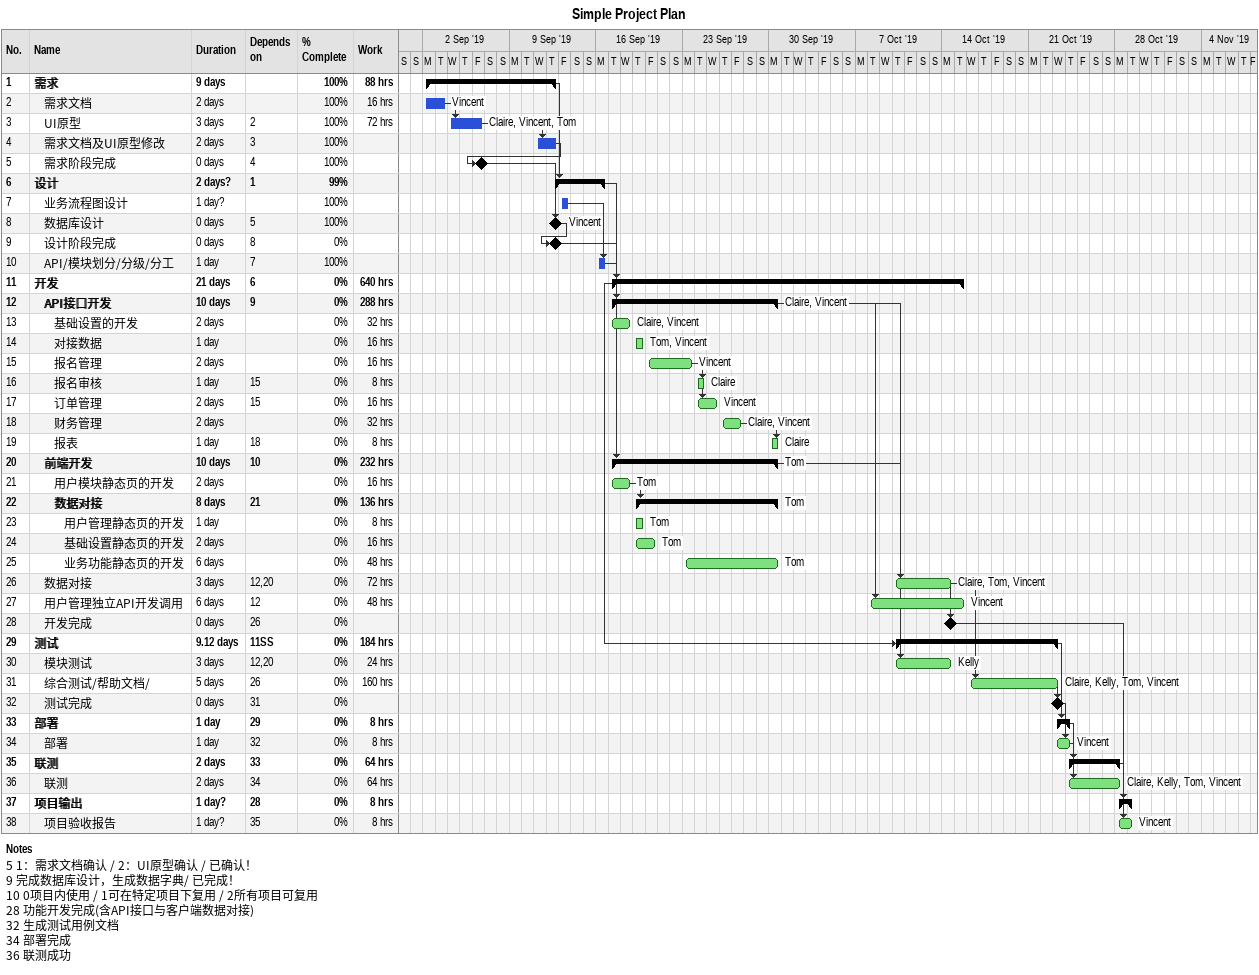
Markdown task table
Simple Project Plan

| ID | Level | Task | Duration | Start | Finish | Predecessors | Resources | % complete | Work (h) |
|---|---|---|---|---|---|---|---|---|---|
| 1 | 1 | **需求** | 9d | 2019-09-02 | 2019-09-12 |  |  | 100 | 88 |
| 2 | 2 | 需求文档 | 2d | 2019-09-02 | 2019-09-03 |  | Vincent | 100 | 16 |
| 3 | 2 | UI原型 | 3d | 2019-09-04 | 2019-09-06 | 2 | Claire, Vincent, Tom | 100 | 72 |
| 4 | 2 | 需求文档及UI原型修改 | 2d | 2019-09-11 | 2019-09-12 | 3 |  | 100 |  |
| 5 | 2 | 需求阶段完成 | 0d | 2019-09-06 | 2019-09-06 | 4 |  | 100 |  |
| 6 | 1 | **设计** | 2d? | 2019-09-12 | 2019-09-16 | 1 |  | 99 |  |
| 7 | 2 | 业务流程图设计 | 1d? | 2019-09-13 | 2019-09-13 |  |  | 100 |  |
| 8 | 2 | 数据库设计 | 0d | 2019-09-12 | 2019-09-12 | 5 | Vincent | 100 |  |
| 9 | 2 | 设计阶段完成 | 0d | 2019-09-12 | 2019-09-12 | 8 |  | 0 |  |
| 10 | 2 | API/模块划分/分级/分工 | 1d | 2019-09-16 | 2019-09-16 | 7 |  | 100 |  |
| 11 | 1 | **开发** | 21d | 2019-09-17 | 2019-10-15 | 6 |  | 0 | 640 |
| 12 | 2 | **API接口开发** | 10d | 2019-09-17 | 2019-09-30 | 9 | Claire, Vincent | 0 | 288 |
| 13 | 3 | 基础设置的开发 | 2d | 2019-09-17 | 2019-09-18 |  | Claire, Vincent | 0 | 32 |
| 14 | 3 | 对接数据 | 1d | 2019-09-19 | 2019-09-19 |  | Tom, Vincent | 0 | 16 |
| 15 | 3 | 报名管理 | 2d | 2019-09-20 | 2019-09-23 |  | Vincent | 0 | 16 |
| 16 | 3 | 报名审核 | 1d | 2019-09-24 | 2019-09-24 | 15 | Claire | 0 | 8 |
| 17 | 3 | 订单管理 | 2d | 2019-09-24 | 2019-09-25 | 15 | Vincent | 0 | 16 |
| 18 | 3 | 财务管理 | 2d | 2019-09-26 | 2019-09-27 |  | Claire, Vincent | 0 | 32 |
| 19 | 3 | 报表 | 1d | 2019-09-30 | 2019-09-30 | 18 | Claire | 0 | 8 |
| 20 | 2 | **前端开发** | 10d | 2019-09-17 | 2019-09-30 | 10 | Tom | 0 | 232 |
| 21 | 3 | 用户模块静态页的开发 | 2d | 2019-09-17 | 2019-09-18 |  | Tom | 0 | 16 |
| 22 | 3 | **数据对接** | 8d | 2019-09-19 | 2019-09-30 | 21 | Tom | 0 | 136 |
| 23 | 4 | 用户管理静态页的开发 | 1d | 2019-09-19 | 2019-09-19 |  | Tom | 0 | 8 |
| 24 | 4 | 基础设置静态页的开发 | 2d | 2019-09-19 | 2019-09-20 |  | Tom | 0 | 16 |
| 25 | 4 | 业务功能静态页的开发 | 6d | 2019-09-23 | 2019-09-30 |  | Tom | 0 | 48 |
| 26 | 2 | 数据对接 | 3d | 2019-10-10 | 2019-10-14 | 12, 20 | Claire, Tom, Vincent | 0 | 72 |
| 27 | 2 | 用户管理独立API开发调用 | 6d | 2019-10-08 | 2019-10-15 | 12 | Vincent | 0 | 48 |
| 28 | 2 | 开发完成 | 0d | 2019-10-14 | 2019-10-14 | 26 |  | 0 |  |
| 29 | 1 | **测试** | 9.12d | 2019-10-10 | 2019-10-23 | 11SS |  | 0 | 184 |
| 30 | 2 | 模块测试 | 3d | 2019-10-10 | 2019-10-14 | 12, 20 | Kelly | 0 | 24 |
| 31 | 2 | 综合测试/帮助文档/ | 5d | 2019-10-16 | 2019-10-23 | 26 | Claire, Kelly, Tom, Vincent | 0 | 160 |
| 32 | 2 | 测试完成 | 0d | 2019-10-23 | 2019-10-23 | 31 |  | 0 |  |
| 33 | 1 | **部署** | 1d | 2019-10-23 | 2019-10-24 | 29 |  | 0 | 8 |
| 34 | 2 | 部署 | 1d | 2019-10-23 | 2019-10-24 | 32 | Vincent | 0 | 8 |
| 35 | 1 | **联测** | 2d | 2019-10-24 | 2019-10-28 | 33 |  | 0 | 64 |
| 36 | 2 | 联测 | 2d | 2019-10-24 | 2019-10-28 | 34 | Claire, Kelly, Tom, Vincent | 0 | 64 |
| 37 | 1 | **项目输出** | 1d? | 2019-10-28 | 2019-10-29 | 28 |  | 0 | 8 |
| 38 | 2 | 项目验收报告 | 1d? | 2019-10-28 | 2019-10-29 | 35 | Vincent | 0 | 8 |

Notes
- 5: 1：需求文档确认 / 2：UI原型确认 / 已确认！
- 9: 完成数据库设计，生成数据字典 / 已完成！
- 10: 0项目内使用 / 1可在特定项目下复用 / 2所有项目可复用
- 28: 功能开发完成(含API接口与客户端数据对接)
- 32: 生成测试用例文档
- 34: 部署完成
- 36: 联测成功
